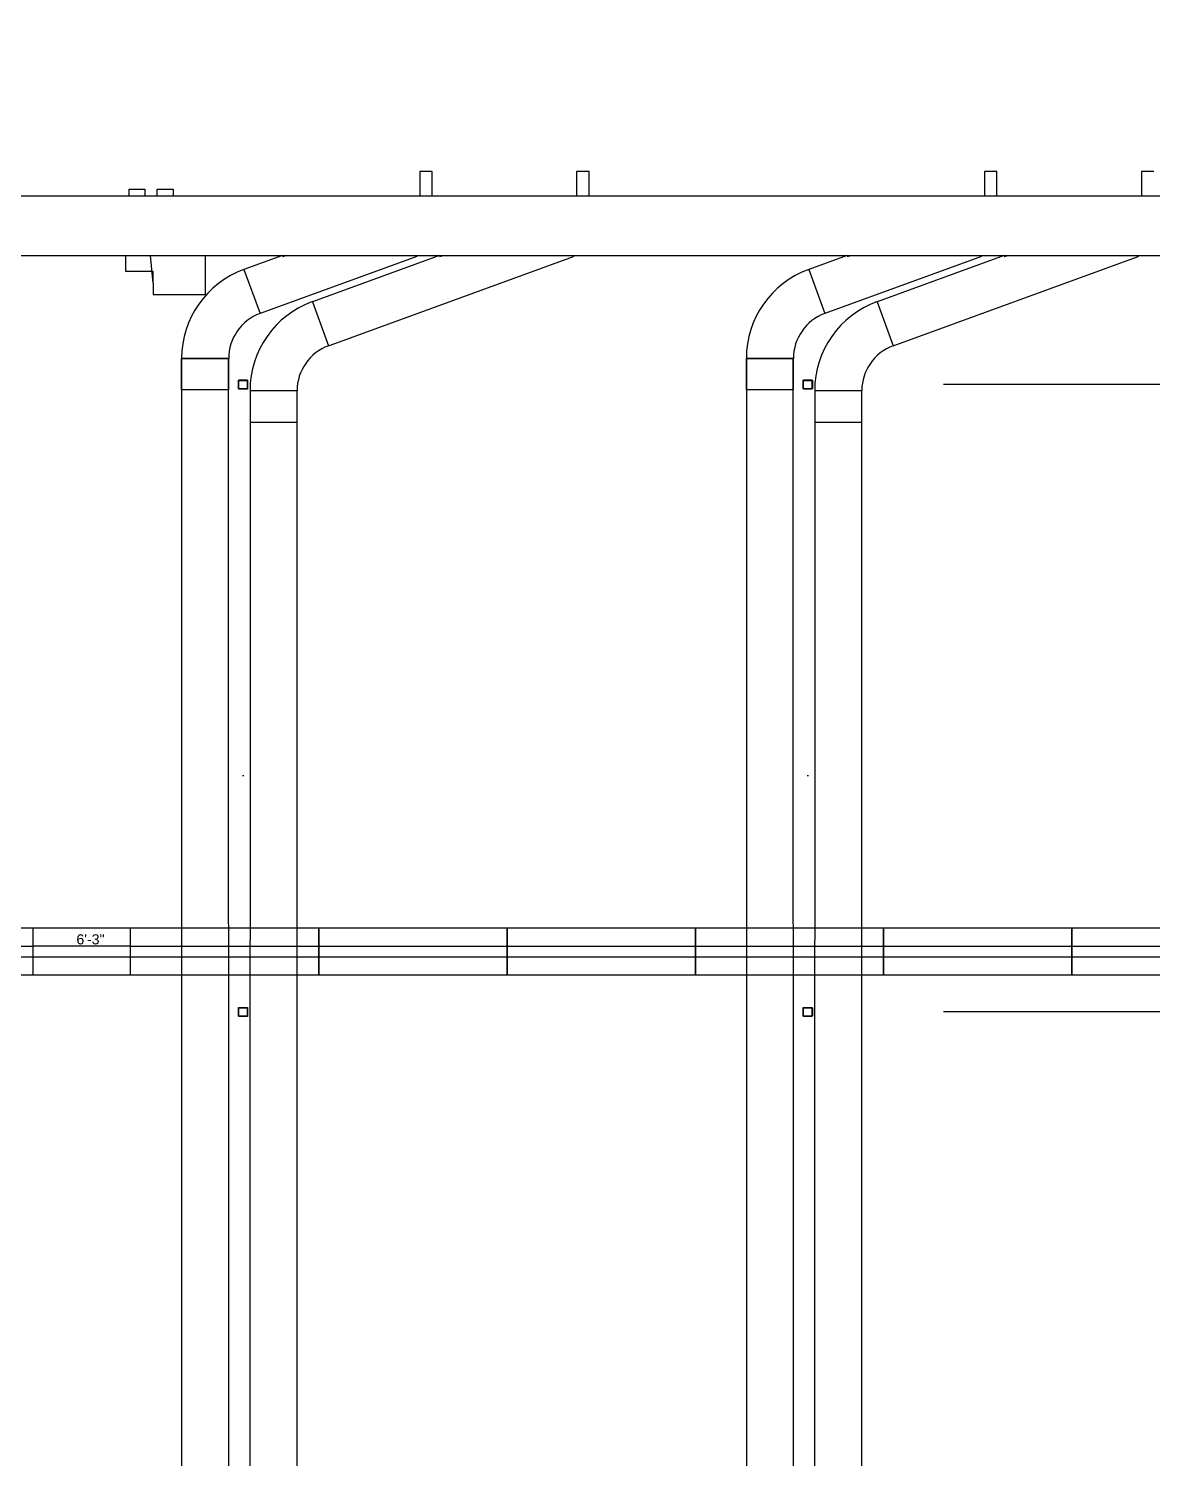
# Model space of a CAD drawing. Header units: millimetres. Extents: x 626570 to 643256, y 6233 to 11343.
# Drawn here: x 640324 to 641184, y 9105 to 10199 of the extents above; entities that cross this region are included whole.
import ezdxf

# ---------------------------------------------------------------- set-up
doc = ezdxf.new("R2010")
doc.units = ezdxf.units.MM
doc.header["$LTSCALE"] = 4000
doc.header["$MEASUREMENT"] = 0
doc.linetypes.add('DASHDOT', pattern=[1, 0.5, -0.25, 0, -0.25])
doc.layers.get('0').update_dxf_attribs({"linetype": 'CONTINUOUS'})
for name, color, linetype in [('CALLOUTS', 7, 'CONTINUOUS'), ('MASTERFOUNDATION_1', 4, 'DASHDOT'), ('MASTERFOUNDATION_25', 7, 'CONTINUOUS'), ('RAP-NEW-20FT6', 4, 'CONTINUOUS'), ('SORTER', 4, 'CONTINUOUS')]:
    doc.layers.add(name, color=color, linetype=linetype)
doc.styles.add('RAPISTAN', font='arial.ttf')

# ---------------------------------------------------------------- blocks, each defined once
blk = doc.blocks.new('36-1102')
for p, q in [((0, 4), (144, 4)), ((0, -4), (144, -4))]:
    blk.add_line(p, q)
blk.add_lwpolyline([(0, 18.125), (144, 18.125), (144, -18.125), (0, -18.125)], close=True)
blk = doc.blocks.new('A$C74486B7B')
at = {"layer": 'RAP-NEW-20FT6', "ltscale": 0.25}
for p, q in [((1658.7, -263.2), (1733.6, -263.2)), ((1733.6, -277.3), (1658.7, -277.3)), ((1658.7, -285.3), (1733.6, -285.3)), ((1733.6, -299.5), (1658.7, -299.5))]:
    blk.add_line(p, q, dxfattribs=at)
for p in [(1514.7, -281.3), (1733.6, -281.3), (1877.6, -281.3), (2021.6, -281.3), (2165.6, -281.3), (2309.6, -281.3), (2453.6, -281.3)]:
    blk.add_blockref('36-1102', p, dxfattribs=at)
at = {"layer": 'RAP-NEW-20FT6', "ltscale": 0.25, "style": 'RAPISTAN'}
blk.add_text('6\'-3"', height=7.74, dxfattribs=at).set_placement((1692.1, -275.9))

msp = doc.modelspace()

# ---------------------------------------------------------------- linework, layer by layer
at = {"layer": 'MASTERFOUNDATION_1', "linetype": 'DASHDOT'}
for p, q in [((640488, 6627.5), (640488, 11123.2)), ((640920, 6627.5), (640920, 11123.2)), ((643023.9, 9926.6), (626796.6, 9926.6)), ((643023.9, 9446.6), (626796.6, 9446.6))]:
    msp.add_line(p, q, dxfattribs=at)
at = {"layer": 'MASTERFOUNDATION_25', "linetype": 'Continuous', "flags": 128}
for points in [[(640485.1, 9930.1), (640490.9, 9930.1), (640490.9, 9930.1), (640490.9, 9930.1), (640490.9, 9930.1), (640491, 9930.1), (640491, 9930.1), (640491, 9930.1), (640491, 9930.1), (640491, 9930.1), (640491.1, 9930.1), (640491.1, 9930.1), (640491.1, 9930.1), (640491.1, 9930.1), (640491.1, 9930), (640491.2, 9930), (640491.2, 9930), (640491.2, 9930), (640491.2, 9930), (640491.2, 9930), (640491.3, 9930), (640491.3, 9930), (640491.3, 9929.9), (640491.3, 9929.9), (640491.3, 9929.9), (640491.3, 9929.9), (640491.4, 9929.9), (640491.4, 9929.9), (640491.4, 9929.9), (640491.4, 9929.8), (640491.4, 9929.8), (640491.4, 9929.8), (640491.4, 9929.8), (640491.4, 9929.8), (640491.4, 9929.7), (640491.5, 9929.7), (640491.5, 9929.7), (640491.5, 9929.7), (640491.5, 9929.7), (640491.5, 9929.6), (640491.5, 9929.6), (640491.5, 9929.6), (640491.5, 9929.6), (640491.5, 9929.6), (640491.5, 9929.5), (640491.5, 9929.5), (640491.5, 9929.5), (640491.5, 9923.7), (640491.5, 9923.7), (640491.5, 9923.7), (640491.5, 9923.7), (640491.5, 9923.6), (640491.5, 9923.6), (640491.5, 9923.6), (640491.5, 9923.6), (640491.5, 9923.6), (640491.5, 9923.5), (640491.5, 9923.5), (640491.5, 9923.5), (640491.4, 9923.5), (640491.4, 9923.5), (640491.4, 9923.4), (640491.4, 9923.4), (640491.4, 9923.4), (640491.4, 9923.4), (640491.4, 9923.4), (640491.4, 9923.3), (640491.4, 9923.3), (640491.3, 9923.3), (640491.3, 9923.3), (640491.3, 9923.3), (640491.3, 9923.3), (640491.3, 9923.3), (640491.3, 9923.2), (640491.2, 9923.2), (640491.2, 9923.2), (640491.2, 9923.2), (640491.2, 9923.2), (640491.2, 9923.2), (640491.1, 9923.2), (640491.1, 9923.2), (640491.1, 9923.2), (640491.1, 9923.1), (640491.1, 9923.1), (640491, 9923.1), (640491, 9923.1), (640491, 9923.1), (640491, 9923.1), (640491, 9923.1), (640490.9, 9923.1), (640490.9, 9923.1), (640490.9, 9923.1), (640490.9, 9923.1), (640485.1, 9923.1), (640485.1, 9923.1), (640485.1, 9923.1), (640485.1, 9923.1), (640485, 9923.1), (640485, 9923.1), (640485, 9923.1), (640485, 9923.1), (640484.9, 9923.1), (640484.9, 9923.1), (640484.9, 9923.1), (640484.9, 9923.2), (640484.9, 9923.2), (640484.8, 9923.2), (640484.8, 9923.2), (640484.8, 9923.2), (640484.8, 9923.2), (640484.8, 9923.2), (640484.8, 9923.2), (640484.7, 9923.2), (640484.7, 9923.3), (640484.7, 9923.3), (640484.7, 9923.3), (640484.7, 9923.3), (640484.7, 9923.3), (640484.6, 9923.3), (640484.6, 9923.3), (640484.6, 9923.4), (640484.6, 9923.4), (640484.6, 9923.4), (640484.6, 9923.4), (640484.6, 9923.4), (640484.6, 9923.5), (640484.6, 9923.5), (640484.5, 9923.5), (640484.5, 9923.5), (640484.5, 9923.5), (640484.5, 9923.6), (640484.5, 9923.6), (640484.5, 9923.6), (640484.5, 9923.6), (640484.5, 9923.6), (640484.5, 9923.7), (640484.5, 9923.7), (640484.5, 9923.7), (640484.5, 9923.7), (640484.5, 9929.5), (640484.5, 9929.5), (640484.5, 9929.5), (640484.5, 9929.6), (640484.5, 9929.6), (640484.5, 9929.6), (640484.5, 9929.6), (640484.5, 9929.6), (640484.5, 9929.7), (640484.5, 9929.7), (640484.5, 9929.7), (640484.5, 9929.7), (640484.6, 9929.7), (640484.6, 9929.8), (640484.6, 9929.8), (640484.6, 9929.8), (640484.6, 9929.8), (640484.6, 9929.8), (640484.6, 9929.9), (640484.6, 9929.9), (640484.6, 9929.9), (640484.7, 9929.9), (640484.7, 9929.9), (640484.7, 9929.9), (640484.7, 9929.9), (640484.7, 9930), (640484.7, 9930), (640484.8, 9930), (640484.8, 9930), (640484.8, 9930), (640484.8, 9930), (640484.8, 9930), (640484.8, 9930), (640484.9, 9930.1), (640484.9, 9930.1), (640484.9, 9930.1), (640484.9, 9930.1), (640484.9, 9930.1), (640485, 9930.1), (640485, 9930.1), (640485, 9930.1), (640485, 9930.1), (640485.1, 9930.1), (640485.1, 9930.1), (640485.1, 9930.1), (640485.1, 9930.1)], [(640485.1, 9929.8), (640490.9, 9929.8), (640490.9, 9929.8), (640490.9, 9929.8), (640490.9, 9929.8), (640490.9, 9929.8), (640490.9, 9929.8), (640490.9, 9929.8), (640490.9, 9929.8), (640491, 9929.8), (640491, 9929.8), (640491, 9929.8), (640491, 9929.8), (640491, 9929.8), (640491, 9929.8), (640491, 9929.8), (640491, 9929.8), (640491, 9929.7), (640491, 9929.7), (640491.1, 9929.7), (640491.1, 9929.7), (640491.1, 9929.7), (640491.1, 9929.7), (640491.1, 9929.7), (640491.1, 9929.7), (640491.1, 9929.7), (640491.1, 9929.7), (640491.1, 9929.7), (640491.1, 9929.7), (640491.1, 9929.7), (640491.1, 9929.7), (640491.1, 9929.6), (640491.1, 9929.6), (640491.2, 9929.6), (640491.2, 9929.6), (640491.2, 9929.6), (640491.2, 9929.6), (640491.2, 9929.6), (640491.2, 9929.6), (640491.2, 9929.6), (640491.2, 9929.6), (640491.2, 9929.5), (640491.2, 9929.5), (640491.2, 9929.5), (640491.2, 9929.5), (640491.2, 9929.5), (640491.2, 9929.5), (640491.2, 9923.7), (640491.2, 9923.7), (640491.2, 9923.7), (640491.2, 9923.7), (640491.2, 9923.7), (640491.2, 9923.7), (640491.2, 9923.7), (640491.2, 9923.7), (640491.2, 9923.6), (640491.2, 9923.6), (640491.2, 9923.6), (640491.2, 9923.6), (640491.2, 9923.6), (640491.2, 9923.6), (640491.1, 9923.6), (640491.1, 9923.6), (640491.1, 9923.6), (640491.1, 9923.6), (640491.1, 9923.5), (640491.1, 9923.5), (640491.1, 9923.5), (640491.1, 9923.5), (640491.1, 9923.5), (640491.1, 9923.5), (640491.1, 9923.5), (640491.1, 9923.5), (640491.1, 9923.5), (640491.1, 9923.5), (640491, 9923.5), (640491, 9923.5), (640491, 9923.5), (640491, 9923.5), (640491, 9923.5), (640491, 9923.4), (640491, 9923.4), (640491, 9923.4), (640491, 9923.4), (640491, 9923.4), (640490.9, 9923.4), (640490.9, 9923.4), (640490.9, 9923.4), (640490.9, 9923.4), (640490.9, 9923.4), (640490.9, 9923.4), (640490.9, 9923.4), (640490.9, 9923.4), (640485.1, 9923.4), (640485.1, 9923.4), (640485.1, 9923.4), (640485.1, 9923.4), (640485.1, 9923.4), (640485.1, 9923.4), (640485.1, 9923.4), (640485, 9923.4), (640485, 9923.4), (640485, 9923.4), (640485, 9923.4), (640485, 9923.4), (640485, 9923.4), (640485, 9923.5), (640485, 9923.5), (640485, 9923.5), (640485, 9923.5), (640484.9, 9923.5), (640484.9, 9923.5), (640484.9, 9923.5), (640484.9, 9923.5), (640484.9, 9923.5), (640484.9, 9923.5), (640484.9, 9923.5), (640484.9, 9923.5), (640484.9, 9923.5), (640484.9, 9923.5), (640484.9, 9923.5), (640484.9, 9923.6), (640484.9, 9923.6), (640484.9, 9923.6), (640484.8, 9923.6), (640484.8, 9923.6), (640484.8, 9923.6), (640484.8, 9923.6), (640484.8, 9923.6), (640484.8, 9923.6), (640484.8, 9923.6), (640484.8, 9923.7), (640484.8, 9923.7), (640484.8, 9923.7), (640484.8, 9923.7), (640484.8, 9923.7), (640484.8, 9923.7), (640484.8, 9923.7), (640484.8, 9923.7), (640484.8, 9929.5), (640484.8, 9929.5), (640484.8, 9929.5), (640484.8, 9929.5), (640484.8, 9929.5), (640484.8, 9929.5), (640484.8, 9929.6), (640484.8, 9929.6), (640484.8, 9929.6), (640484.8, 9929.6), (640484.8, 9929.6), (640484.8, 9929.6), (640484.8, 9929.6), (640484.8, 9929.6), (640484.8, 9929.6), (640484.9, 9929.6), (640484.9, 9929.7), (640484.9, 9929.7), (640484.9, 9929.7), (640484.9, 9929.7), (640484.9, 9929.7), (640484.9, 9929.7), (640484.9, 9929.7), (640484.9, 9929.7), (640484.9, 9929.7), (640484.9, 9929.7), (640484.9, 9929.7), (640484.9, 9929.7), (640484.9, 9929.7), (640485, 9929.7), (640485, 9929.8), (640485, 9929.8), (640485, 9929.8), (640485, 9929.8), (640485, 9929.8), (640485, 9929.8), (640485, 9929.8), (640485, 9929.8), (640485, 9929.8), (640485.1, 9929.8), (640485.1, 9929.8), (640485.1, 9929.8), (640485.1, 9929.8), (640485.1, 9929.8), (640485.1, 9929.8), (640485.1, 9929.8)], [(640917.1, 9930.1), (640922.8, 9930.1), (640922.9, 9930.1), (640922.9, 9930.1), (640922.9, 9930.1), (640922.9, 9930.1), (640922.9, 9930.1), (640923, 9930.1), (640923, 9930.1), (640923, 9930.1), (640923, 9930.1), (640923.1, 9930.1), (640923.1, 9930.1), (640923.1, 9930.1), (640923.1, 9930), (640923.1, 9930), (640923.2, 9930), (640923.2, 9930), (640923.2, 9930), (640923.2, 9930), (640923.2, 9930), (640923.2, 9930), (640923.3, 9929.9), (640923.3, 9929.9), (640923.3, 9929.9), (640923.3, 9929.9), (640923.3, 9929.9), (640923.3, 9929.9), (640923.3, 9929.9), (640923.4, 9929.8), (640923.4, 9929.8), (640923.4, 9929.8), (640923.4, 9929.8), (640923.4, 9929.8), (640923.4, 9929.7), (640923.4, 9929.7), (640923.4, 9929.7), (640923.4, 9929.7), (640923.4, 9929.7), (640923.4, 9929.6), (640923.4, 9929.6), (640923.5, 9929.6), (640923.5, 9929.6), (640923.5, 9929.6), (640923.5, 9929.5), (640923.5, 9929.5), (640923.5, 9929.5), (640923.5, 9923.7), (640923.5, 9923.7), (640923.5, 9923.7), (640923.5, 9923.7), (640923.5, 9923.6), (640923.5, 9923.6), (640923.4, 9923.6), (640923.4, 9923.6), (640923.4, 9923.6), (640923.4, 9923.5), (640923.4, 9923.5), (640923.4, 9923.5), (640923.4, 9923.5), (640923.4, 9923.5), (640923.4, 9923.4), (640923.4, 9923.4), (640923.4, 9923.4), (640923.4, 9923.4), (640923.3, 9923.4), (640923.3, 9923.3), (640923.3, 9923.3), (640923.3, 9923.3), (640923.3, 9923.3), (640923.3, 9923.3), (640923.3, 9923.3), (640923.2, 9923.3), (640923.2, 9923.2), (640923.2, 9923.2), (640923.2, 9923.2), (640923.2, 9923.2), (640923.2, 9923.2), (640923.1, 9923.2), (640923.1, 9923.2), (640923.1, 9923.2), (640923.1, 9923.2), (640923.1, 9923.1), (640923, 9923.1), (640923, 9923.1), (640923, 9923.1), (640923, 9923.1), (640922.9, 9923.1), (640922.9, 9923.1), (640922.9, 9923.1), (640922.9, 9923.1), (640922.9, 9923.1), (640922.8, 9923.1), (640917.1, 9923.1), (640917.1, 9923.1), (640917, 9923.1), (640917, 9923.1), (640917, 9923.1), (640917, 9923.1), (640917, 9923.1), (640916.9, 9923.1), (640916.9, 9923.1), (640916.9, 9923.1), (640916.9, 9923.1), (640916.9, 9923.2), (640916.8, 9923.2), (640916.8, 9923.2), (640916.8, 9923.2), (640916.8, 9923.2), (640916.8, 9923.2), (640916.7, 9923.2), (640916.7, 9923.2), (640916.7, 9923.2), (640916.7, 9923.3), (640916.7, 9923.3), (640916.7, 9923.3), (640916.6, 9923.3), (640916.6, 9923.3), (640916.6, 9923.3), (640916.6, 9923.3), (640916.6, 9923.4), (640916.6, 9923.4), (640916.6, 9923.4), (640916.5, 9923.4), (640916.5, 9923.4), (640916.5, 9923.5), (640916.5, 9923.5), (640916.5, 9923.5), (640916.5, 9923.5), (640916.5, 9923.5), (640916.5, 9923.6), (640916.5, 9923.6), (640916.5, 9923.6), (640916.5, 9923.6), (640916.5, 9923.6), (640916.5, 9923.7), (640916.5, 9923.7), (640916.5, 9923.7), (640916.5, 9923.7), (640916.5, 9929.5), (640916.5, 9929.5), (640916.5, 9929.5), (640916.5, 9929.6), (640916.5, 9929.6), (640916.5, 9929.6), (640916.5, 9929.6), (640916.5, 9929.6), (640916.5, 9929.7), (640916.5, 9929.7), (640916.5, 9929.7), (640916.5, 9929.7), (640916.5, 9929.7), (640916.5, 9929.8), (640916.5, 9929.8), (640916.5, 9929.8), (640916.6, 9929.8), (640916.6, 9929.8), (640916.6, 9929.9), (640916.6, 9929.9), (640916.6, 9929.9), (640916.6, 9929.9), (640916.6, 9929.9), (640916.7, 9929.9), (640916.7, 9929.9), (640916.7, 9930), (640916.7, 9930), (640916.7, 9930), (640916.7, 9930), (640916.8, 9930), (640916.8, 9930), (640916.8, 9930), (640916.8, 9930), (640916.8, 9930.1), (640916.9, 9930.1), (640916.9, 9930.1), (640916.9, 9930.1), (640916.9, 9930.1), (640916.9, 9930.1), (640917, 9930.1), (640917, 9930.1), (640917, 9930.1), (640917, 9930.1), (640917, 9930.1), (640917.1, 9930.1), (640917.1, 9930.1)], [(640917.1, 9929.8), (640922.8, 9929.8), (640922.9, 9929.8), (640922.9, 9929.8), (640922.9, 9929.8), (640922.9, 9929.8), (640922.9, 9929.8), (640922.9, 9929.8), (640922.9, 9929.8), (640922.9, 9929.8), (640922.9, 9929.8), (640922.9, 9929.8), (640923, 9929.8), (640923, 9929.8), (640923, 9929.8), (640923, 9929.8), (640923, 9929.8), (640923, 9929.7), (640923, 9929.7), (640923, 9929.7), (640923, 9929.7), (640923, 9929.7), (640923, 9929.7), (640923.1, 9929.7), (640923.1, 9929.7), (640923.1, 9929.7), (640923.1, 9929.7), (640923.1, 9929.7), (640923.1, 9929.7), (640923.1, 9929.7), (640923.1, 9929.7), (640923.1, 9929.6), (640923.1, 9929.6), (640923.1, 9929.6), (640923.1, 9929.6), (640923.1, 9929.6), (640923.1, 9929.6), (640923.1, 9929.6), (640923.1, 9929.6), (640923.1, 9929.6), (640923.1, 9929.6), (640923.1, 9929.5), (640923.1, 9929.5), (640923.1, 9929.5), (640923.1, 9929.5), (640923.1, 9929.5), (640923.1, 9929.5), (640923.1, 9923.7), (640923.1, 9923.7), (640923.1, 9923.7), (640923.1, 9923.7), (640923.1, 9923.7), (640923.1, 9923.7), (640923.1, 9923.7), (640923.1, 9923.7), (640923.1, 9923.6), (640923.1, 9923.6), (640923.1, 9923.6), (640923.1, 9923.6), (640923.1, 9923.6), (640923.1, 9923.6), (640923.1, 9923.6), (640923.1, 9923.6), (640923.1, 9923.6), (640923.1, 9923.6), (640923.1, 9923.5), (640923.1, 9923.5), (640923.1, 9923.5), (640923.1, 9923.5), (640923.1, 9923.5), (640923.1, 9923.5), (640923, 9923.5), (640923, 9923.5), (640923, 9923.5), (640923, 9923.5), (640923, 9923.5), (640923, 9923.5), (640923, 9923.5), (640923, 9923.5), (640923, 9923.5), (640923, 9923.4), (640923, 9923.4), (640922.9, 9923.4), (640922.9, 9923.4), (640922.9, 9923.4), (640922.9, 9923.4), (640922.9, 9923.4), (640922.9, 9923.4), (640922.9, 9923.4), (640922.9, 9923.4), (640922.9, 9923.4), (640922.9, 9923.4), (640922.8, 9923.4), (640917.1, 9923.4), (640917.1, 9923.4), (640917.1, 9923.4), (640917.1, 9923.4), (640917, 9923.4), (640917, 9923.4), (640917, 9923.4), (640917, 9923.4), (640917, 9923.4), (640917, 9923.4), (640917, 9923.4), (640917, 9923.4), (640917, 9923.4), (640916.9, 9923.5), (640916.9, 9923.5), (640916.9, 9923.5), (640916.9, 9923.5), (640916.9, 9923.5), (640916.9, 9923.5), (640916.9, 9923.5), (640916.9, 9923.5), (640916.9, 9923.5), (640916.9, 9923.5), (640916.9, 9923.5), (640916.9, 9923.5), (640916.8, 9923.5), (640916.8, 9923.5), (640916.8, 9923.5), (640916.8, 9923.6), (640916.8, 9923.6), (640916.8, 9923.6), (640916.8, 9923.6), (640916.8, 9923.6), (640916.8, 9923.6), (640916.8, 9923.6), (640916.8, 9923.6), (640916.8, 9923.6), (640916.8, 9923.6), (640916.8, 9923.7), (640916.8, 9923.7), (640916.8, 9923.7), (640916.8, 9923.7), (640916.8, 9923.7), (640916.8, 9923.7), (640916.8, 9923.7), (640916.8, 9923.7), (640916.8, 9929.5), (640916.8, 9929.5), (640916.8, 9929.5), (640916.8, 9929.5), (640916.8, 9929.5), (640916.8, 9929.5), (640916.8, 9929.6), (640916.8, 9929.6), (640916.8, 9929.6), (640916.8, 9929.6), (640916.8, 9929.6), (640916.8, 9929.6), (640916.8, 9929.6), (640916.8, 9929.6), (640916.8, 9929.6), (640916.8, 9929.6), (640916.8, 9929.7), (640916.8, 9929.7), (640916.8, 9929.7), (640916.8, 9929.7), (640916.8, 9929.7), (640916.9, 9929.7), (640916.9, 9929.7), (640916.9, 9929.7), (640916.9, 9929.7), (640916.9, 9929.7), (640916.9, 9929.7), (640916.9, 9929.7), (640916.9, 9929.7), (640916.9, 9929.7), (640916.9, 9929.8), (640916.9, 9929.8), (640916.9, 9929.8), (640917, 9929.8), (640917, 9929.8), (640917, 9929.8), (640917, 9929.8), (640917, 9929.8), (640917, 9929.8), (640917, 9929.8), (640917, 9929.8), (640917, 9929.8), (640917.1, 9929.8), (640917.1, 9929.8), (640917.1, 9929.8), (640917.1, 9929.8)], [(640485.1, 9450.1), (640490.9, 9450.1), (640490.9, 9450.1), (640490.9, 9450.1), (640490.9, 9450.1), (640491, 9450.1), (640491, 9450.1), (640491, 9450.1), (640491, 9450.1), (640491, 9450.1), (640491.1, 9450.1), (640491.1, 9450.1), (640491.1, 9450.1), (640491.1, 9450.1), (640491.1, 9450), (640491.2, 9450), (640491.2, 9450), (640491.2, 9450), (640491.2, 9450), (640491.2, 9450), (640491.3, 9450), (640491.3, 9450), (640491.3, 9449.9), (640491.3, 9449.9), (640491.3, 9449.9), (640491.3, 9449.9), (640491.4, 9449.9), (640491.4, 9449.9), (640491.4, 9449.9), (640491.4, 9449.8), (640491.4, 9449.8), (640491.4, 9449.8), (640491.4, 9449.8), (640491.4, 9449.8), (640491.4, 9449.7), (640491.5, 9449.7), (640491.5, 9449.7), (640491.5, 9449.7), (640491.5, 9449.7), (640491.5, 9449.6), (640491.5, 9449.6), (640491.5, 9449.6), (640491.5, 9449.6), (640491.5, 9449.6), (640491.5, 9449.5), (640491.5, 9449.5), (640491.5, 9449.5), (640491.5, 9443.7), (640491.5, 9443.7), (640491.5, 9443.7), (640491.5, 9443.7), (640491.5, 9443.6), (640491.5, 9443.6), (640491.5, 9443.6), (640491.5, 9443.6), (640491.5, 9443.6), (640491.5, 9443.5), (640491.5, 9443.5), (640491.5, 9443.5), (640491.4, 9443.5), (640491.4, 9443.5), (640491.4, 9443.4), (640491.4, 9443.4), (640491.4, 9443.4), (640491.4, 9443.4), (640491.4, 9443.4), (640491.4, 9443.3), (640491.4, 9443.3), (640491.3, 9443.3), (640491.3, 9443.3), (640491.3, 9443.3), (640491.3, 9443.3), (640491.3, 9443.3), (640491.3, 9443.2), (640491.2, 9443.2), (640491.2, 9443.2), (640491.2, 9443.2), (640491.2, 9443.2), (640491.2, 9443.2), (640491.1, 9443.2), (640491.1, 9443.2), (640491.1, 9443.2), (640491.1, 9443.1), (640491.1, 9443.1), (640491, 9443.1), (640491, 9443.1), (640491, 9443.1), (640491, 9443.1), (640491, 9443.1), (640490.9, 9443.1), (640490.9, 9443.1), (640490.9, 9443.1), (640490.9, 9443.1), (640485.1, 9443.1), (640485.1, 9443.1), (640485.1, 9443.1), (640485.1, 9443.1), (640485, 9443.1), (640485, 9443.1), (640485, 9443.1), (640485, 9443.1), (640484.9, 9443.1), (640484.9, 9443.1), (640484.9, 9443.1), (640484.9, 9443.2), (640484.9, 9443.2), (640484.8, 9443.2), (640484.8, 9443.2), (640484.8, 9443.2), (640484.8, 9443.2), (640484.8, 9443.2), (640484.8, 9443.2), (640484.7, 9443.2), (640484.7, 9443.3), (640484.7, 9443.3), (640484.7, 9443.3), (640484.7, 9443.3), (640484.7, 9443.3), (640484.6, 9443.3), (640484.6, 9443.3), (640484.6, 9443.4), (640484.6, 9443.4), (640484.6, 9443.4), (640484.6, 9443.4), (640484.6, 9443.4), (640484.6, 9443.5), (640484.6, 9443.5), (640484.5, 9443.5), (640484.5, 9443.5), (640484.5, 9443.5), (640484.5, 9443.6), (640484.5, 9443.6), (640484.5, 9443.6), (640484.5, 9443.6), (640484.5, 9443.6), (640484.5, 9443.7), (640484.5, 9443.7), (640484.5, 9443.7), (640484.5, 9443.7), (640484.5, 9449.5), (640484.5, 9449.5), (640484.5, 9449.5), (640484.5, 9449.6), (640484.5, 9449.6), (640484.5, 9449.6), (640484.5, 9449.6), (640484.5, 9449.6), (640484.5, 9449.7), (640484.5, 9449.7), (640484.5, 9449.7), (640484.5, 9449.7), (640484.6, 9449.7), (640484.6, 9449.8), (640484.6, 9449.8), (640484.6, 9449.8), (640484.6, 9449.8), (640484.6, 9449.8), (640484.6, 9449.9), (640484.6, 9449.9), (640484.6, 9449.9), (640484.7, 9449.9), (640484.7, 9449.9), (640484.7, 9449.9), (640484.7, 9449.9), (640484.7, 9450), (640484.7, 9450), (640484.8, 9450), (640484.8, 9450), (640484.8, 9450), (640484.8, 9450), (640484.8, 9450), (640484.8, 9450), (640484.9, 9450.1), (640484.9, 9450.1), (640484.9, 9450.1), (640484.9, 9450.1), (640484.9, 9450.1), (640485, 9450.1), (640485, 9450.1), (640485, 9450.1), (640485, 9450.1), (640485.1, 9450.1), (640485.1, 9450.1), (640485.1, 9450.1), (640485.1, 9450.1)], [(640485.1, 9449.8), (640490.9, 9449.8), (640490.9, 9449.8), (640490.9, 9449.8), (640490.9, 9449.8), (640490.9, 9449.8), (640490.9, 9449.8), (640490.9, 9449.8), (640490.9, 9449.8), (640491, 9449.8), (640491, 9449.8), (640491, 9449.8), (640491, 9449.8), (640491, 9449.8), (640491, 9449.8), (640491, 9449.8), (640491, 9449.8), (640491, 9449.7), (640491, 9449.7), (640491.1, 9449.7), (640491.1, 9449.7), (640491.1, 9449.7), (640491.1, 9449.7), (640491.1, 9449.7), (640491.1, 9449.7), (640491.1, 9449.7), (640491.1, 9449.7), (640491.1, 9449.7), (640491.1, 9449.7), (640491.1, 9449.7), (640491.1, 9449.7), (640491.1, 9449.6), (640491.1, 9449.6), (640491.2, 9449.6), (640491.2, 9449.6), (640491.2, 9449.6), (640491.2, 9449.6), (640491.2, 9449.6), (640491.2, 9449.6), (640491.2, 9449.6), (640491.2, 9449.6), (640491.2, 9449.5), (640491.2, 9449.5), (640491.2, 9449.5), (640491.2, 9449.5), (640491.2, 9449.5), (640491.2, 9449.5), (640491.2, 9443.7), (640491.2, 9443.7), (640491.2, 9443.7), (640491.2, 9443.7), (640491.2, 9443.7), (640491.2, 9443.7), (640491.2, 9443.7), (640491.2, 9443.7), (640491.2, 9443.6), (640491.2, 9443.6), (640491.2, 9443.6), (640491.2, 9443.6), (640491.2, 9443.6), (640491.2, 9443.6), (640491.1, 9443.6), (640491.1, 9443.6), (640491.1, 9443.6), (640491.1, 9443.6), (640491.1, 9443.5), (640491.1, 9443.5), (640491.1, 9443.5), (640491.1, 9443.5), (640491.1, 9443.5), (640491.1, 9443.5), (640491.1, 9443.5), (640491.1, 9443.5), (640491.1, 9443.5), (640491.1, 9443.5), (640491, 9443.5), (640491, 9443.5), (640491, 9443.5), (640491, 9443.5), (640491, 9443.5), (640491, 9443.4), (640491, 9443.4), (640491, 9443.4), (640491, 9443.4), (640491, 9443.4), (640490.9, 9443.4), (640490.9, 9443.4), (640490.9, 9443.4), (640490.9, 9443.4), (640490.9, 9443.4), (640490.9, 9443.4), (640490.9, 9443.4), (640490.9, 9443.4), (640485.1, 9443.4), (640485.1, 9443.4), (640485.1, 9443.4), (640485.1, 9443.4), (640485.1, 9443.4), (640485.1, 9443.4), (640485.1, 9443.4), (640485, 9443.4), (640485, 9443.4), (640485, 9443.4), (640485, 9443.4), (640485, 9443.4), (640485, 9443.4), (640485, 9443.5), (640485, 9443.5), (640485, 9443.5), (640485, 9443.5), (640484.9, 9443.5), (640484.9, 9443.5), (640484.9, 9443.5), (640484.9, 9443.5), (640484.9, 9443.5), (640484.9, 9443.5), (640484.9, 9443.5), (640484.9, 9443.5), (640484.9, 9443.5), (640484.9, 9443.5), (640484.9, 9443.5), (640484.9, 9443.6), (640484.9, 9443.6), (640484.9, 9443.6), (640484.8, 9443.6), (640484.8, 9443.6), (640484.8, 9443.6), (640484.8, 9443.6), (640484.8, 9443.6), (640484.8, 9443.6), (640484.8, 9443.6), (640484.8, 9443.7), (640484.8, 9443.7), (640484.8, 9443.7), (640484.8, 9443.7), (640484.8, 9443.7), (640484.8, 9443.7), (640484.8, 9443.7), (640484.8, 9443.7), (640484.8, 9449.5), (640484.8, 9449.5), (640484.8, 9449.5), (640484.8, 9449.5), (640484.8, 9449.5), (640484.8, 9449.5), (640484.8, 9449.6), (640484.8, 9449.6), (640484.8, 9449.6), (640484.8, 9449.6), (640484.8, 9449.6), (640484.8, 9449.6), (640484.8, 9449.6), (640484.8, 9449.6), (640484.8, 9449.6), (640484.9, 9449.6), (640484.9, 9449.7), (640484.9, 9449.7), (640484.9, 9449.7), (640484.9, 9449.7), (640484.9, 9449.7), (640484.9, 9449.7), (640484.9, 9449.7), (640484.9, 9449.7), (640484.9, 9449.7), (640484.9, 9449.7), (640484.9, 9449.7), (640484.9, 9449.7), (640484.9, 9449.7), (640485, 9449.7), (640485, 9449.8), (640485, 9449.8), (640485, 9449.8), (640485, 9449.8), (640485, 9449.8), (640485, 9449.8), (640485, 9449.8), (640485, 9449.8), (640485, 9449.8), (640485.1, 9449.8), (640485.1, 9449.8), (640485.1, 9449.8), (640485.1, 9449.8), (640485.1, 9449.8), (640485.1, 9449.8), (640485.1, 9449.8)], [(640917.1, 9450.1), (640922.8, 9450.1), (640922.9, 9450.1), (640922.9, 9450.1), (640922.9, 9450.1), (640922.9, 9450.1), (640922.9, 9450.1), (640923, 9450.1), (640923, 9450.1), (640923, 9450.1), (640923, 9450.1), (640923.1, 9450.1), (640923.1, 9450.1), (640923.1, 9450.1), (640923.1, 9450), (640923.1, 9450), (640923.2, 9450), (640923.2, 9450), (640923.2, 9450), (640923.2, 9450), (640923.2, 9450), (640923.2, 9450), (640923.3, 9449.9), (640923.3, 9449.9), (640923.3, 9449.9), (640923.3, 9449.9), (640923.3, 9449.9), (640923.3, 9449.9), (640923.3, 9449.9), (640923.4, 9449.8), (640923.4, 9449.8), (640923.4, 9449.8), (640923.4, 9449.8), (640923.4, 9449.8), (640923.4, 9449.7), (640923.4, 9449.7), (640923.4, 9449.7), (640923.4, 9449.7), (640923.4, 9449.7), (640923.4, 9449.6), (640923.4, 9449.6), (640923.5, 9449.6), (640923.5, 9449.6), (640923.5, 9449.6), (640923.5, 9449.5), (640923.5, 9449.5), (640923.5, 9449.5), (640923.5, 9443.7), (640923.5, 9443.7), (640923.5, 9443.7), (640923.5, 9443.7), (640923.5, 9443.6), (640923.5, 9443.6), (640923.4, 9443.6), (640923.4, 9443.6), (640923.4, 9443.6), (640923.4, 9443.5), (640923.4, 9443.5), (640923.4, 9443.5), (640923.4, 9443.5), (640923.4, 9443.5), (640923.4, 9443.4), (640923.4, 9443.4), (640923.4, 9443.4), (640923.4, 9443.4), (640923.3, 9443.4), (640923.3, 9443.3), (640923.3, 9443.3), (640923.3, 9443.3), (640923.3, 9443.3), (640923.3, 9443.3), (640923.3, 9443.3), (640923.2, 9443.3), (640923.2, 9443.2), (640923.2, 9443.2), (640923.2, 9443.2), (640923.2, 9443.2), (640923.2, 9443.2), (640923.1, 9443.2), (640923.1, 9443.2), (640923.1, 9443.2), (640923.1, 9443.2), (640923.1, 9443.1), (640923, 9443.1), (640923, 9443.1), (640923, 9443.1), (640923, 9443.1), (640922.9, 9443.1), (640922.9, 9443.1), (640922.9, 9443.1), (640922.9, 9443.1), (640922.9, 9443.1), (640922.8, 9443.1), (640917.1, 9443.1), (640917.1, 9443.1), (640917, 9443.1), (640917, 9443.1), (640917, 9443.1), (640917, 9443.1), (640917, 9443.1), (640916.9, 9443.1), (640916.9, 9443.1), (640916.9, 9443.1), (640916.9, 9443.1), (640916.9, 9443.2), (640916.8, 9443.2), (640916.8, 9443.2), (640916.8, 9443.2), (640916.8, 9443.2), (640916.8, 9443.2), (640916.7, 9443.2), (640916.7, 9443.2), (640916.7, 9443.2), (640916.7, 9443.3), (640916.7, 9443.3), (640916.7, 9443.3), (640916.6, 9443.3), (640916.6, 9443.3), (640916.6, 9443.3), (640916.6, 9443.3), (640916.6, 9443.4), (640916.6, 9443.4), (640916.6, 9443.4), (640916.5, 9443.4), (640916.5, 9443.4), (640916.5, 9443.5), (640916.5, 9443.5), (640916.5, 9443.5), (640916.5, 9443.5), (640916.5, 9443.5), (640916.5, 9443.6), (640916.5, 9443.6), (640916.5, 9443.6), (640916.5, 9443.6), (640916.5, 9443.6), (640916.5, 9443.7), (640916.5, 9443.7), (640916.5, 9443.7), (640916.5, 9443.7), (640916.5, 9449.5), (640916.5, 9449.5), (640916.5, 9449.5), (640916.5, 9449.6), (640916.5, 9449.6), (640916.5, 9449.6), (640916.5, 9449.6), (640916.5, 9449.6), (640916.5, 9449.7), (640916.5, 9449.7), (640916.5, 9449.7), (640916.5, 9449.7), (640916.5, 9449.7), (640916.5, 9449.8), (640916.5, 9449.8), (640916.5, 9449.8), (640916.6, 9449.8), (640916.6, 9449.8), (640916.6, 9449.9), (640916.6, 9449.9), (640916.6, 9449.9), (640916.6, 9449.9), (640916.6, 9449.9), (640916.7, 9449.9), (640916.7, 9449.9), (640916.7, 9450), (640916.7, 9450), (640916.7, 9450), (640916.7, 9450), (640916.8, 9450), (640916.8, 9450), (640916.8, 9450), (640916.8, 9450), (640916.8, 9450.1), (640916.9, 9450.1), (640916.9, 9450.1), (640916.9, 9450.1), (640916.9, 9450.1), (640916.9, 9450.1), (640917, 9450.1), (640917, 9450.1), (640917, 9450.1), (640917, 9450.1), (640917, 9450.1), (640917.1, 9450.1), (640917.1, 9450.1)], [(640917.1, 9449.8), (640922.8, 9449.8), (640922.9, 9449.8), (640922.9, 9449.8), (640922.9, 9449.8), (640922.9, 9449.8), (640922.9, 9449.8), (640922.9, 9449.8), (640922.9, 9449.8), (640922.9, 9449.8), (640922.9, 9449.8), (640922.9, 9449.8), (640923, 9449.8), (640923, 9449.8), (640923, 9449.8), (640923, 9449.8), (640923, 9449.8), (640923, 9449.7), (640923, 9449.7), (640923, 9449.7), (640923, 9449.7), (640923, 9449.7), (640923, 9449.7), (640923.1, 9449.7), (640923.1, 9449.7), (640923.1, 9449.7), (640923.1, 9449.7), (640923.1, 9449.7), (640923.1, 9449.7), (640923.1, 9449.7), (640923.1, 9449.7), (640923.1, 9449.6), (640923.1, 9449.6), (640923.1, 9449.6), (640923.1, 9449.6), (640923.1, 9449.6), (640923.1, 9449.6), (640923.1, 9449.6), (640923.1, 9449.6), (640923.1, 9449.6), (640923.1, 9449.6), (640923.1, 9449.5), (640923.1, 9449.5), (640923.1, 9449.5), (640923.1, 9449.5), (640923.1, 9449.5), (640923.1, 9449.5), (640923.1, 9443.7), (640923.1, 9443.7), (640923.1, 9443.7), (640923.1, 9443.7), (640923.1, 9443.7), (640923.1, 9443.7), (640923.1, 9443.7), (640923.1, 9443.7), (640923.1, 9443.6), (640923.1, 9443.6), (640923.1, 9443.6), (640923.1, 9443.6), (640923.1, 9443.6), (640923.1, 9443.6), (640923.1, 9443.6), (640923.1, 9443.6), (640923.1, 9443.6), (640923.1, 9443.6), (640923.1, 9443.5), (640923.1, 9443.5), (640923.1, 9443.5), (640923.1, 9443.5), (640923.1, 9443.5), (640923.1, 9443.5), (640923, 9443.5), (640923, 9443.5), (640923, 9443.5), (640923, 9443.5), (640923, 9443.5), (640923, 9443.5), (640923, 9443.5), (640923, 9443.5), (640923, 9443.5), (640923, 9443.4), (640923, 9443.4), (640922.9, 9443.4), (640922.9, 9443.4), (640922.9, 9443.4), (640922.9, 9443.4), (640922.9, 9443.4), (640922.9, 9443.4), (640922.9, 9443.4), (640922.9, 9443.4), (640922.9, 9443.4), (640922.9, 9443.4), (640922.8, 9443.4), (640917.1, 9443.4), (640917.1, 9443.4), (640917.1, 9443.4), (640917.1, 9443.4), (640917, 9443.4), (640917, 9443.4), (640917, 9443.4), (640917, 9443.4), (640917, 9443.4), (640917, 9443.4), (640917, 9443.4), (640917, 9443.4), (640917, 9443.4), (640916.9, 9443.5), (640916.9, 9443.5), (640916.9, 9443.5), (640916.9, 9443.5), (640916.9, 9443.5), (640916.9, 9443.5), (640916.9, 9443.5), (640916.9, 9443.5), (640916.9, 9443.5), (640916.9, 9443.5), (640916.9, 9443.5), (640916.9, 9443.5), (640916.8, 9443.5), (640916.8, 9443.5), (640916.8, 9443.5), (640916.8, 9443.6), (640916.8, 9443.6), (640916.8, 9443.6), (640916.8, 9443.6), (640916.8, 9443.6), (640916.8, 9443.6), (640916.8, 9443.6), (640916.8, 9443.6), (640916.8, 9443.6), (640916.8, 9443.6), (640916.8, 9443.7), (640916.8, 9443.7), (640916.8, 9443.7), (640916.8, 9443.7), (640916.8, 9443.7), (640916.8, 9443.7), (640916.8, 9443.7), (640916.8, 9443.7), (640916.8, 9449.5), (640916.8, 9449.5), (640916.8, 9449.5), (640916.8, 9449.5), (640916.8, 9449.5), (640916.8, 9449.5), (640916.8, 9449.6), (640916.8, 9449.6), (640916.8, 9449.6), (640916.8, 9449.6), (640916.8, 9449.6), (640916.8, 9449.6), (640916.8, 9449.6), (640916.8, 9449.6), (640916.8, 9449.6), (640916.8, 9449.6), (640916.8, 9449.7), (640916.8, 9449.7), (640916.8, 9449.7), (640916.8, 9449.7), (640916.8, 9449.7), (640916.9, 9449.7), (640916.9, 9449.7), (640916.9, 9449.7), (640916.9, 9449.7), (640916.9, 9449.7), (640916.9, 9449.7), (640916.9, 9449.7), (640916.9, 9449.7), (640916.9, 9449.7), (640916.9, 9449.8), (640916.9, 9449.8), (640916.9, 9449.8), (640917, 9449.8), (640917, 9449.8), (640917, 9449.8), (640917, 9449.8), (640917, 9449.8), (640917, 9449.8), (640917, 9449.8), (640917, 9449.8), (640917, 9449.8), (640917.1, 9449.8), (640917.1, 9449.8), (640917.1, 9449.8), (640917.1, 9449.8)]]:
    msp.add_lwpolyline(points, close=True, dxfattribs=at)
at = {"layer": 'SORTER', "ltscale": 0.25}
for p, q in [((640623.2, 10089.7), (640623.2, 10070.7)), ((640632.7, 10089.7), (640623.2, 10089.7)), ((640632.7, 10070.7), (640632.7, 10089.7)), ((640752.7, 10089.7), (640743.2, 10089.7)), ((640743.2, 10089.7), (640743.2, 10070.7)), ((640752.7, 10070.7), (640752.7, 10089.7)), ((641055.2, 10089.7), (641055.2, 10070.7)), ((641064.7, 10089.7), (641055.2, 10089.7)), ((641064.7, 10070.7), (641064.7, 10089.7)), ((641175.2, 10089.7), (641175.2, 10070.7)), ((641184.7, 10089.7), (641175.2, 10089.7)), ((640400.9, 10076.2), (640412.9, 10076.2)), ((640400.9, 10070.7), (640400.9, 10076.2)), ((640412.9, 10076.2), (640412.9, 10070.7)), ((640422.4, 10076.2), (640434.4, 10076.2)), ((640422.4, 10070.7), (640422.4, 10076.2)), ((640434.4, 10076.2), (640434.4, 10070.7)), ((642230.9, 10070.7), (639553.2, 10070.7)), ((639553.2, 10025.4), (642230.9, 10025.4)), ((640398, 10025.4), (640398, 10013.4)), ((640419.2, 10004.2), (640417.2, 10025.4)), ((640459.2, 9995.4), (640459.2, 10025.4)), ((640518.2, 10025.4), (640488.7, 10014.7)), ((640620.8, 10024.5), (640501, 9980.9)), ((640518.2, 10025.4), (640518.5, 10024.5)), ((640518.5, 10024.5), (640521, 10025.4)), ((640638.2, 10025.4), (640541, 9990)), ((640553.3, 9956.3), (640740.8, 10024.5)), ((640620.4, 10025.4), (640620.8, 10024.5)), ((640638.2, 10025.4), (640638.5, 10024.5)), ((640638.5, 10024.5), (640641, 10025.4)), ((640740.4, 10025.4), (640740.8, 10024.5)), ((640950.2, 10025.4), (640920.7, 10014.7)), ((641052.8, 10024.5), (640933, 9980.9)), ((640950.2, 10025.4), (640950.5, 10024.5)), ((640950.5, 10024.5), (640953, 10025.4)), ((641070.2, 10025.4), (640973, 9990)), ((640985.3, 9956.3), (641172.8, 10024.5)), ((641052.4, 10025.4), (641052.8, 10024.5)), ((641070.2, 10025.4), (641070.5, 10024.5)), ((641070.5, 10024.5), (641073, 10025.4)), ((641172.4, 10025.4), (641172.8, 10024.5)), ((640398, 10013.4), (640418.9, 10013.4)), ((640418.9, 10013.4), (640419.2, 9995.4)), ((640488.7, 10014.7), (640501, 9980.9)), ((640920.7, 10014.7), (640933, 9980.9)), ((640419.2, 9995.4), (640459.2, 9995.4)), ((640541, 9990), (640553.3, 9956.3)), ((640973, 9990), (640985.3, 9956.3)), ((640441, 9946.6), (640441, 8327.8)), ((640441, 9922.6), (640441, 9946.6)), ((640441, 9946.6), (640476.9, 9946.6)), ((640476.9, 9946.6), (640441, 9946.6)), ((640477.2, 8327.8), (640476.9, 9946.6)), ((640476.9, 9946.6), (640476.9, 9922.6)), ((640873, 9946.6), (640873, 8327.8)), ((640873, 9922.6), (640873, 9946.6)), ((640873, 9946.6), (640908.9, 9946.6)), ((640908.9, 9946.6), (640873, 9946.6)), ((640909.2, 8327.8), (640908.9, 9946.6)), ((640908.9, 9946.6), (640908.9, 9922.6)), ((640476.9, 9922.6), (640441, 9922.6)), ((640493.3, 9921.9), (640493, 8327.7)), ((640529.3, 9921.9), (640493.3, 9921.9)), ((640493.3, 9921.9), (640493.3, 9897.9)), ((640529.3, 9921.9), (640493.3, 9921.9)), ((640529.3, 8327.7), (640529.3, 9921.9)), ((640529.3, 9897.9), (640529.3, 9921.9)), ((640908.9, 9922.6), (640873, 9922.6)), ((640925.3, 9921.9), (640925, 8327.7)), ((640961.3, 9921.9), (640925.3, 9921.9)), ((640961.3, 9921.9), (640925.3, 9921.9)), ((640925.3, 9921.9), (640925.3, 9897.9)), ((640961.3, 8327.7), (640961.3, 9921.9)), ((640961.3, 9897.9), (640961.3, 9921.9)), ((640493.3, 9897.9), (640529.3, 9897.9)), ((640925.3, 9897.9), (640961.3, 9897.9))]:
    msp.add_line(p, q, dxfattribs=at)
for centre, radius in [((640513.5, 9946.6), 72.5), ((640945.5, 9946.6), 72.5), ((640565.8, 9921.9), 72.5), ((640997.8, 9921.9), 72.5), ((640513.5, 9946.6), 36.5), ((640945.5, 9946.6), 36.5), ((640565.8, 9921.9), 36.5), ((640997.8, 9921.9), 36.5)]:
    msp.add_arc(centre, radius, 110, 180, dxfattribs=at)

# ---------------------------------------------------------------- block references
at = {"layer": 'CALLOUTS'}
msp.add_blockref('A$C74486B7B', (638668.4, 9774.2), dxfattribs=at)

doc.saveas('drawing.dxf')
